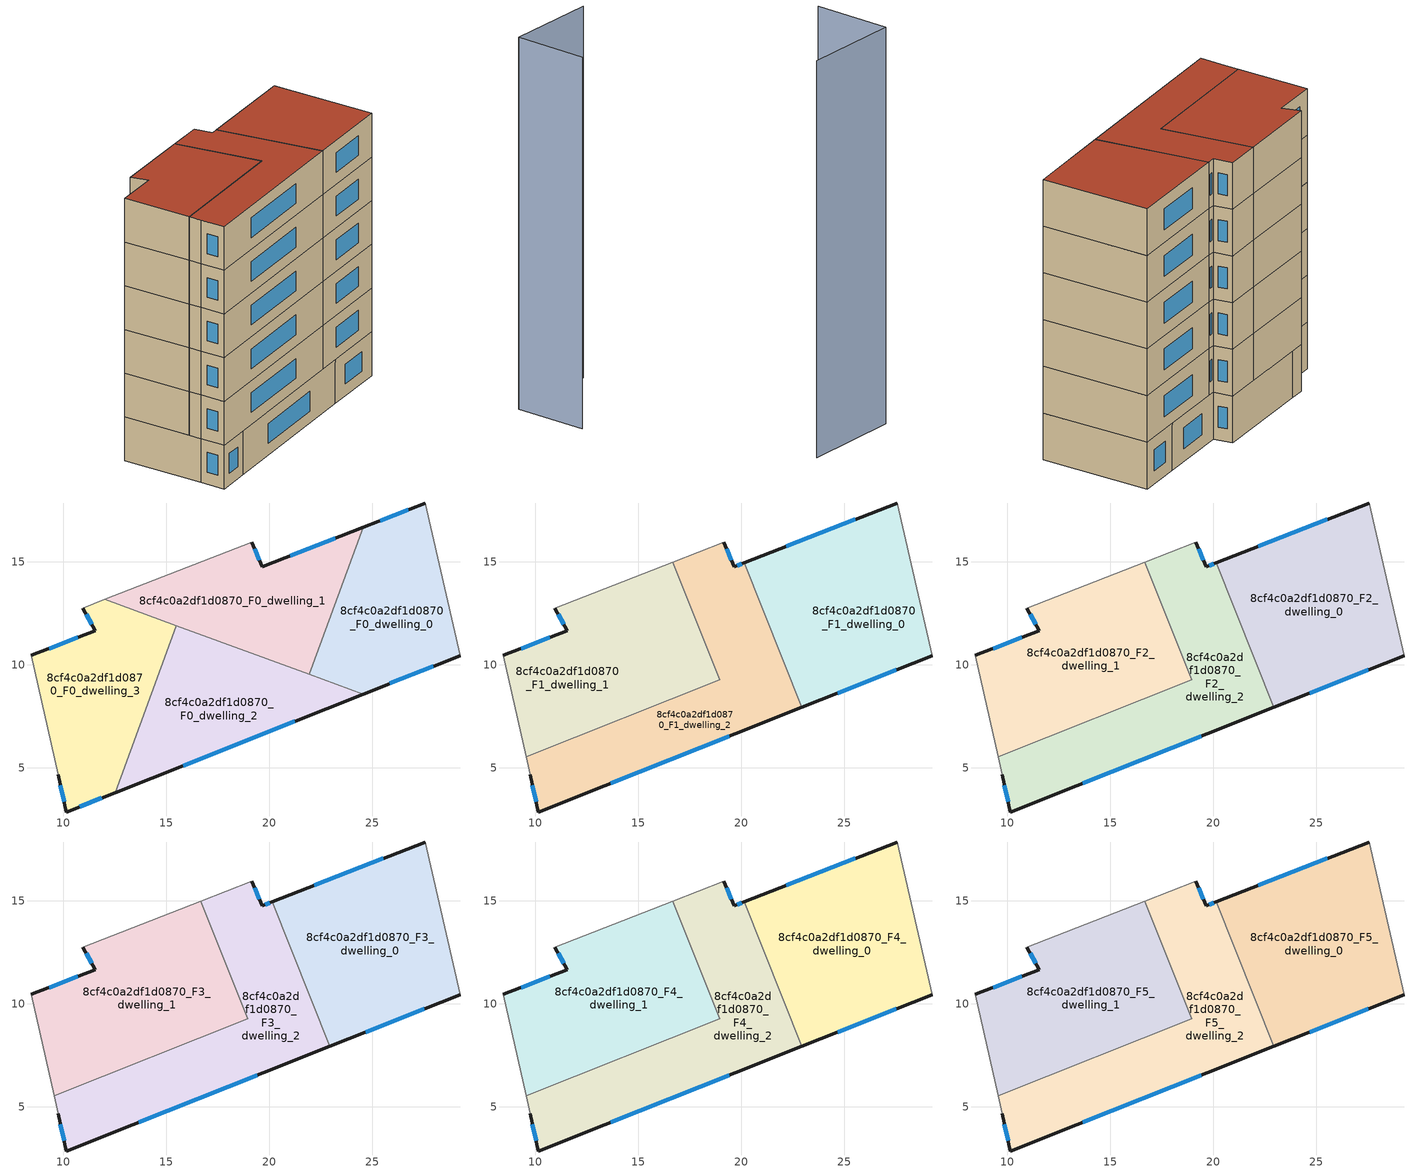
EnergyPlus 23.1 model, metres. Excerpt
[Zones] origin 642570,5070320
8cf4c0a2df1d0870_F0_dwelling_0
 floor ground (EU_floor_Construction): 27.57,17.86 29.27,10.45 24.56,8.58 21.95,9.53 24.57,16.68 z0
 wall outside (EU_wall_Construction): 27.57,17.86 24.57,16.68 / 24.56,8.58 29.27,10.45 z0:3
 wall adiabatic (EU_wall_Construction): 29.27,10.45 27.57,17.86 z0:3
 wall to 8cf4c0a2df1d0870_F0_dwelling_1 (EU_wall_Construction): 24.57,16.68 21.95,9.53 z0:3
 wall to 8cf4c0a2df1d0870_F0_dwelling_2 (EU_wall_Construction): 21.95,9.53 24.56,8.58 z0:3
 window (EU_Window_Construction): 26.74,17.53 25.4,17 / 25.86,9.09 27.97,9.93 z0.83:2.17
8cf4c0a2df1d0870_F0_dwelling_1
 floor ground (EU_floor_Construction): 24.57,16.68 21.95,9.53 12.02,13.17 19.17,15.96 19.67,14.75 z0
 wall outside (EU_wall_Construction): 24.57,16.68 19.67,14.75 19.17,15.96 z0:3
 wall adiabatic (EU_wall_Construction): 19.17,15.96 12.02,13.17 z0:3
 wall to 8cf4c0a2df1d0870_F0_dwelling_3 (EU_wall_Construction): 12.02,13.17 15.49,11.9 z0:3
 wall to 8cf4c0a2df1d0870_F0_dwelling_2 (EU_wall_Construction): 15.49,11.9 21.95,9.53 z0:3
 window (EU_Window_Construction): 19.53,15.09 19.3,15.63 / 23.22,16.15 21.01,15.28 z0.83:2.17
8cf4c0a2df1d0870_F0_dwelling_2
 floor ground (EU_floor_Construction): 24.56,8.58 12.52,3.79 15.49,11.9 z0
 wall outside (EU_wall_Construction): 12.52,3.79 24.56,8.58 z0:3
 wall to 8cf4c0a2df1d0870_F0_dwelling_3 (EU_wall_Construction): 15.49,11.9 12.52,3.79 z0:3
 window (EU_Window_Construction): 15.83,5.11 21.25,7.26 z0.83:2.17
8cf4c0a2df1d0870_F0_dwelling_3
 floor ground (EU_floor_Construction): 15.49,11.9 12.52,3.79 10.15,2.85 9.75,4.65 8.45,10.45 11.56,11.66 10.96,12.75 12.02,13.17 z0
 wall outside (EU_wall_Construction): 10.96,12.75 11.56,11.66 8.45,10.45 / 9.75,4.65 10.15,2.85 12.52,3.79 z0:3
 wall adiabatic (EU_wall_Construction): 12.02,13.17 10.96,12.75 / 8.45,10.45 9.75,4.65 z0:3
 window (EU_Window_Construction): 11.12,12.45 11.39,11.96 / 10.8,3.11 11.87,3.53 / 9.86,4.16 10.04,3.34 / 10.7,11.32 9.31,10.78 z0.83:2.17
8cf4c0a2df1d0870_F1_dwelling_0
 floor to 8cf4c0a2df1d0870_F0_dwelling_0 (EU_floor_Construction): 27.57,17.86 29.27,10.45 24.56,8.58 22.36,9.38 22.12,9.99 24.57,16.68 z3
 floor to 8cf4c0a2df1d0870_F0_dwelling_1 (EU_floor_Construction): 24.57,16.68 22.12,9.99 20.15,14.95 z3
 floor to 8cf4c0a2df1d0870_F0_dwelling_2 (EU_floor_Construction): 24.56,8.58 22.94,7.93 22.36,9.38 z3
 wall outside (EU_wall_Construction): 22.94,7.93 29.27,10.45 / 27.57,17.86 20.15,14.95 z3:6
 wall to 8cf4c0a2df1d0870_F1_dwelling_2 (EU_wall_Construction): 20.15,14.95 22.94,7.93 z3:6
 wall adiabatic (EU_wall_Construction): 29.27,10.45 27.57,17.86 z3:6
 window (EU_Window_Construction): 24.68,8.62 27.53,9.76 / 25.53,17.05 22.19,15.75 z3.83:5.17
8cf4c0a2df1d0870_F1_dwelling_1
 floor to 8cf4c0a2df1d0870_F0_dwelling_3 (EU_floor_Construction): 15.49,11.9 13.76,7.2 9.56,5.53 8.45,10.45 11.56,11.66 10.96,12.75 12.02,13.17 z3
 floor to 8cf4c0a2df1d0870_F0_dwelling_1 (EU_floor_Construction): 16.68,14.99 18.32,10.86 12.02,13.17 z3
 floor to 8cf4c0a2df1d0870_F0_dwelling_2 (EU_floor_Construction): 18.32,10.86 18.96,9.26 13.76,7.2 15.49,11.9 z3
 wall outside (EU_wall_Construction): 10.96,12.75 11.56,11.66 8.45,10.45 z3:6
 wall adiabatic (EU_wall_Construction): 16.68,14.99 10.96,12.75 / 8.45,10.45 9.56,5.53 z3:6
 wall to 8cf4c0a2df1d0870_F1_dwelling_2 (EU_wall_Construction): 9.56,5.53 18.96,9.26 16.68,14.99 z3:6
 window (EU_Window_Construction): 10.7,11.32 9.31,10.78 / 11.12,12.45 11.39,11.96 z3.83:5.17
8cf4c0a2df1d0870_F1_dwelling_2
 floor to 8cf4c0a2df1d0870_F0_dwelling_1 (EU_floor_Construction): 20.15,14.95 22.12,9.99 21.95,9.53 18.32,10.86 16.68,14.99 19.17,15.96 19.67,14.75 z3
 floor to 8cf4c0a2df1d0870_F0_dwelling_2 (EU_floor_Construction): 22.36,9.38 22.94,7.93 12.52,3.79 13.76,7.2 18.96,9.26 18.32,10.86 z3
 floor to 8cf4c0a2df1d0870_F0_dwelling_0 (EU_floor_Construction): 22.12,9.99 22.36,9.38 21.95,9.53 z3
 floor to 8cf4c0a2df1d0870_F0_dwelling_3 (EU_floor_Construction): 13.76,7.2 12.52,3.79 10.15,2.85 9.75,4.65 9.56,5.53 z3
 wall outside (EU_wall_Construction): 20.15,14.95 19.67,14.75 19.17,15.96 / 9.75,4.65 10.15,2.85 22.94,7.93 z3:6
 wall adiabatic (EU_wall_Construction): 19.17,15.96 16.68,14.99 / 9.56,5.53 9.75,4.65 z3:6
 window (EU_Window_Construction): 19.53,15.09 19.3,15.63 / 20.02,14.89 19.8,14.81 / 13.67,4.25 19.42,6.53 / 9.86,4.16 10.04,3.34 z3.83:5.17
8cf4c0a2df1d0870_F2_dwelling_0
 floor to 8cf4c0a2df1d0870_F1_dwelling_0 (EU_floor_Construction): 27.57,17.86 29.27,10.45 22.94,7.93 20.15,14.95 z6
 wall outside (EU_wall_Construction): 22.94,7.93 29.27,10.45 / 27.57,17.86 20.15,14.95 z6:9
 wall to 8cf4c0a2df1d0870_F2_dwelling_2 (EU_wall_Construction): 20.15,14.95 22.94,7.93 z6:9
 wall adiabatic (EU_wall_Construction): 29.27,10.45 27.57,17.86 z6:9
 window (EU_Window_Construction): 24.68,8.62 27.53,9.76 / 25.53,17.05 22.19,15.75 z6.83:8.17
8cf4c0a2df1d0870_F2_dwelling_1
 floor to 8cf4c0a2df1d0870_F1_dwelling_1 (EU_floor_Construction): 16.68,14.99 18.96,9.26 9.56,5.53 8.45,10.45 11.56,11.66 10.96,12.75 z6
 wall outside (EU_wall_Construction): 10.96,12.75 11.56,11.66 8.45,10.45 z6:9
 wall adiabatic (EU_wall_Construction): 16.68,14.99 10.96,12.75 / 8.45,10.45 9.56,5.53 z6:9
 wall to 8cf4c0a2df1d0870_F2_dwelling_2 (EU_wall_Construction): 9.56,5.53 18.96,9.26 16.68,14.99 z6:9
 window (EU_Window_Construction): 10.7,11.32 9.31,10.78 / 11.12,12.45 11.39,11.96 z6.83:8.17
8cf4c0a2df1d0870_F2_dwelling_2
 floor to 8cf4c0a2df1d0870_F1_dwelling_2 (EU_floor_Construction): 20.15,14.95 22.94,7.93 10.15,2.85 9.75,4.65 9.56,5.53 18.96,9.26 16.68,14.99 19.17,15.96 19.67,14.75 z6
 wall outside (EU_wall_Construction): 20.15,14.95 19.67,14.75 19.17,15.96 / 9.75,4.65 10.15,2.85 22.94,7.93 z6:9
 wall adiabatic (EU_wall_Construction): 19.17,15.96 16.68,14.99 / 9.56,5.53 9.75,4.65 z6:9
 window (EU_Window_Construction): 19.53,15.09 19.3,15.63 / 20.02,14.89 19.8,14.81 / 13.67,4.25 19.42,6.53 / 9.86,4.16 10.04,3.34 z6.83:8.17
8cf4c0a2df1d0870_F3_dwelling_0
 floor to 8cf4c0a2df1d0870_F2_dwelling_0 (EU_floor_Construction): 27.57,17.86 29.27,10.45 22.94,7.93 20.15,14.95 z9
 wall outside (EU_wall_Construction): 22.94,7.93 29.27,10.45 / 27.57,17.86 20.15,14.95 z9:12
 wall to 8cf4c0a2df1d0870_F3_dwelling_2 (EU_wall_Construction): 20.15,14.95 22.94,7.93 z9:12
 wall adiabatic (EU_wall_Construction): 29.27,10.45 27.57,17.86 z9:12
 window (EU_Window_Construction): 24.68,8.62 27.53,9.76 / 25.53,17.05 22.19,15.75 z9.83:11.17
8cf4c0a2df1d0870_F3_dwelling_1
 floor to 8cf4c0a2df1d0870_F2_dwelling_1 (EU_floor_Construction): 16.68,14.99 18.96,9.26 9.56,5.53 8.45,10.45 11.56,11.66 10.96,12.75 z9
 wall outside (EU_wall_Construction): 10.96,12.75 11.56,11.66 8.45,10.45 z9:12
 wall adiabatic (EU_wall_Construction): 16.68,14.99 10.96,12.75 / 8.45,10.45 9.56,5.53 z9:12
 wall to 8cf4c0a2df1d0870_F3_dwelling_2 (EU_wall_Construction): 9.56,5.53 18.96,9.26 16.68,14.99 z9:12
 window (EU_Window_Construction): 10.7,11.32 9.31,10.78 / 11.12,12.45 11.39,11.96 z9.83:11.17
8cf4c0a2df1d0870_F3_dwelling_2
 floor to 8cf4c0a2df1d0870_F2_dwelling_2 (EU_floor_Construction): 20.15,14.95 22.94,7.93 10.15,2.85 9.75,4.65 9.56,5.53 18.96,9.26 16.68,14.99 19.17,15.96 19.67,14.75 z9
 wall outside (EU_wall_Construction): 20.15,14.95 19.67,14.75 19.17,15.96 / 9.75,4.65 10.15,2.85 22.94,7.93 z9:12
 wall adiabatic (EU_wall_Construction): 19.17,15.96 16.68,14.99 / 9.56,5.53 9.75,4.65 z9:12
 window (EU_Window_Construction): 19.53,15.09 19.3,15.63 / 20.02,14.89 19.8,14.81 / 13.67,4.25 19.42,6.53 / 9.86,4.16 10.04,3.34 z9.83:11.17
8cf4c0a2df1d0870_F4_dwelling_0
 floor to 8cf4c0a2df1d0870_F3_dwelling_0 (EU_floor_Construction): 27.57,17.86 29.27,10.45 22.94,7.93 20.15,14.95 z12
 wall outside (EU_wall_Construction): 22.94,7.93 29.27,10.45 / 27.57,17.86 20.15,14.95 z12:15
 wall to 8cf4c0a2df1d0870_F4_dwelling_2 (EU_wall_Construction): 20.15,14.95 22.94,7.93 z12:15
 wall adiabatic (EU_wall_Construction): 29.27,10.45 27.57,17.86 z12:15
 window (EU_Window_Construction): 24.68,8.62 27.53,9.76 / 25.53,17.05 22.19,15.75 z12.83:14.17
8cf4c0a2df1d0870_F4_dwelling_1
 floor to 8cf4c0a2df1d0870_F3_dwelling_1 (EU_floor_Construction): 16.68,14.99 18.96,9.26 9.56,5.53 8.45,10.45 11.56,11.66 10.96,12.75 z12
 wall outside (EU_wall_Construction): 10.96,12.75 11.56,11.66 8.45,10.45 z12:15
 wall adiabatic (EU_wall_Construction): 16.68,14.99 10.96,12.75 / 8.45,10.45 9.56,5.53 z12:15
 wall to 8cf4c0a2df1d0870_F4_dwelling_2 (EU_wall_Construction): 9.56,5.53 18.96,9.26 16.68,14.99 z12:15
 window (EU_Window_Construction): 10.7,11.32 9.31,10.78 / 11.12,12.45 11.39,11.96 z12.83:14.17
8cf4c0a2df1d0870_F4_dwelling_2
 floor to 8cf4c0a2df1d0870_F3_dwelling_2 (EU_floor_Construction): 20.15,14.95 22.94,7.93 10.15,2.85 9.75,4.65 9.56,5.53 18.96,9.26 16.68,14.99 19.17,15.96 19.67,14.75 z12
 wall outside (EU_wall_Construction): 20.15,14.95 19.67,14.75 19.17,15.96 / 9.75,4.65 10.15,2.85 22.94,7.93 z12:15
 wall adiabatic (EU_wall_Construction): 19.17,15.96 16.68,14.99 / 9.56,5.53 9.75,4.65 z12:15
 window (EU_Window_Construction): 19.53,15.09 19.3,15.63 / 20.02,14.89 19.8,14.81 / 13.67,4.25 19.42,6.53 / 9.86,4.16 10.04,3.34 z12.83:14.17
8cf4c0a2df1d0870_F5_dwelling_0
 floor to 8cf4c0a2df1d0870_F4_dwelling_0 (EU_floor_Construction): 27.57,17.86 29.27,10.45 22.94,7.93 20.15,14.95 z15
 wall outside (EU_wall_Construction): 22.94,7.93 29.27,10.45 / 27.57,17.86 20.15,14.95 z15:18
 wall to 8cf4c0a2df1d0870_F5_dwelling_2 (EU_wall_Construction): 20.15,14.95 22.94,7.93 z15:18
 wall adiabatic (EU_wall_Construction): 29.27,10.45 27.57,17.86 z15:18
 window (EU_Window_Construction): 24.68,8.62 27.53,9.76 / 25.53,17.05 22.19,15.75 z15.83:17.17
 roof outside (EU_roof_Construction): 29.27,10.45 27.57,17.86 20.15,14.95 22.94,7.93 z18
8cf4c0a2df1d0870_F5_dwelling_1
 floor to 8cf4c0a2df1d0870_F4_dwelling_1 (EU_floor_Construction): 16.68,14.99 18.96,9.26 9.56,5.53 8.45,10.45 11.56,11.66 10.96,12.75 z15
 wall outside (EU_wall_Construction): 10.96,12.75 11.56,11.66 8.45,10.45 z15:18
 wall adiabatic (EU_wall_Construction): 16.68,14.99 10.96,12.75 / 8.45,10.45 9.56,5.53 z15:18
 wall to 8cf4c0a2df1d0870_F5_dwelling_2 (EU_wall_Construction): 9.56,5.53 18.96,9.26 16.68,14.99 z15:18
 window (EU_Window_Construction): 10.7,11.32 9.31,10.78 / 11.12,12.45 11.39,11.96 z15.83:17.17
 roof outside (EU_roof_Construction): 18.96,9.26 16.68,14.99 10.96,12.75 11.56,11.66 8.45,10.45 9.56,5.53 z18
8cf4c0a2df1d0870_F5_dwelling_2
 floor to 8cf4c0a2df1d0870_F4_dwelling_2 (EU_floor_Construction): 20.15,14.95 22.94,7.93 10.15,2.85 9.75,4.65 9.56,5.53 18.96,9.26 16.68,14.99 19.17,15.96 19.67,14.75 z15
 wall outside (EU_wall_Construction): 20.15,14.95 19.67,14.75 19.17,15.96 / 9.75,4.65 10.15,2.85 22.94,7.93 z15:18
 wall adiabatic (EU_wall_Construction): 19.17,15.96 16.68,14.99 / 9.56,5.53 9.75,4.65 z15:18
 window (EU_Window_Construction): 19.53,15.09 19.3,15.63 / 20.02,14.89 19.8,14.81 / 13.67,4.25 19.42,6.53 / 9.86,4.16 10.04,3.34 z15.83:17.17
 roof outside (EU_roof_Construction): 22.94,7.93 20.15,14.95 19.67,14.75 19.17,15.96 16.68,14.99 18.96,9.26 9.56,5.53 9.75,4.65 10.15,2.85 z18
shading: 33.55,-4.79 32.67,0.24 / 32.67,0.24 39.09,1.37 z0:25.5
[Building]
EU S2 Campaign: North Axis=0; Terrain=City; Solar Distribution=FullExterior
[Site:Location]
Lyon-Bron: Latitude=45.75; Longitude=5; Time Zone=1; Elevation=198
[SizingPeriod:WeatherFileDays]
AnnualSizingPeriod: Begin Month=1; Begin Day of Month=1; End Month=12; End Day of Month=31; Day of Week for Start Day=Monday; Use Weather File Daylight Saving Period=No; Use Weather File Rain and Snow Indicators=No
[MATERIAL]
EU_InternalMass_Material: Roughness=MediumRough; Thickness=0.1; Conductivity=1; Density=1800; Specific Heat=900; Thermal Absorptance=0.9; Solar Absorptance=0.7; Visible Absorptance=0.7
[MATERIAL:NOMASS] Roughness=MediumRough; Thermal Absorptance=0.9; Solar Absorptance=0.7; Visible Absorptance=0.7
Name | Thermal Resistance
EU_wall_NoMass | 0.87146
EU_roof_NoMass | 0.842276
EU_floor_NoMass | 0.496999
[WINDOWMATERIAL:SIMPLEGLAZINGSYSTEM]
EU_Window_SimpleGlazing: UFactor=2.2525; Solar Heat Gain Coefficient=0.76; Visible Transmittance=0.76
[CONSTRUCTION]
EU_wall_Construction: EU_wall_NoMass
EU_roof_Construction: EU_roof_NoMass
EU_floor_Construction: EU_floor_NoMass
EU_Window_Construction: EU_Window_SimpleGlazing
EU_InternalMass_Construction: EU_InternalMass_Material
[ZONE] Type=1; Multiplier=1; Ceiling Height=autocalculate; Floor Area=autocalculate; Part of Total Floor Area=Yes
Name | Volume
8cf4c0a2df1d0870_F0_dwelling_0 | 125.265
8cf4c0a2df1d0870_F1_dwelling_0; 8cf4c0a2df1d0870_F2_dwelling_0; 8cf4c0a2df1d0870_F3_dwelling_0; 8cf4c0a2df1d0870_F4_dwelling_0; 8cf4c0a2df1d0870_F5_dwelling_0 | 166.992
8cf4c0a2df1d0870_F0_dwelling_1 | 125.262
8cf4c0a2df1d0870_F1_dwelling_1; 8cf4c0a2df1d0870_F2_dwelling_1; 8cf4c0a2df1d0870_F3_dwelling_1; 8cf4c0a2df1d0870_F4_dwelling_1; 8cf4c0a2df1d0870_F5_dwelling_1 | 167.006
8cf4c0a2df1d0870_F0_dwelling_2 | 125.249
8cf4c0a2df1d0870_F1_dwelling_2; 8cf4c0a2df1d0870_F2_dwelling_2; 8cf4c0a2df1d0870_F3_dwelling_2; 8cf4c0a2df1d0870_F4_dwelling_2; 8cf4c0a2df1d0870_F5_dwelling_2 | 167.018
8cf4c0a2df1d0870_F0_dwelling_3 | 125.257
[INTERNALMASS] Construction=EU_InternalMass_Construction
Name | Zone or ZoneList | Surface Area
8cf4c0a2df1d0870_F0_dwelling_0_EU_InternalMass | 8cf4c0a2df1d0870_F0_dwelling_0 | 41.7556
8cf4c0a2df1d0870_F0_dwelling_1_EU_InternalMass | 8cf4c0a2df1d0870_F0_dwelling_1 | 41.7568
8cf4c0a2df1d0870_F0_dwelling_2_EU_InternalMass | 8cf4c0a2df1d0870_F0_dwelling_2 | 41.7514
8cf4c0a2df1d0870_F0_dwelling_3_EU_InternalMass | 8cf4c0a2df1d0870_F0_dwelling_3 | 41.7526
8cf4c0a2df1d0870_F1_dwelling_0_EU_InternalMass | 8cf4c0a2df1d0870_F1_dwelling_0 | 55.6614
8cf4c0a2df1d0870_F1_dwelling_1_EU_InternalMass | 8cf4c0a2df1d0870_F1_dwelling_1 | 55.6685
8cf4c0a2df1d0870_F1_dwelling_2_EU_InternalMass | 8cf4c0a2df1d0870_F1_dwelling_2 | 55.6725
8cf4c0a2df1d0870_F2_dwelling_0_EU_InternalMass | 8cf4c0a2df1d0870_F2_dwelling_0 | 55.6614
8cf4c0a2df1d0870_F2_dwelling_1_EU_InternalMass | 8cf4c0a2df1d0870_F2_dwelling_1 | 55.6685
8cf4c0a2df1d0870_F2_dwelling_2_EU_InternalMass | 8cf4c0a2df1d0870_F2_dwelling_2 | 55.6725
8cf4c0a2df1d0870_F3_dwelling_0_EU_InternalMass | 8cf4c0a2df1d0870_F3_dwelling_0 | 55.6614
8cf4c0a2df1d0870_F3_dwelling_1_EU_InternalMass | 8cf4c0a2df1d0870_F3_dwelling_1 | 55.6685
8cf4c0a2df1d0870_F3_dwelling_2_EU_InternalMass | 8cf4c0a2df1d0870_F3_dwelling_2 | 55.6725
8cf4c0a2df1d0870_F4_dwelling_0_EU_InternalMass | 8cf4c0a2df1d0870_F4_dwelling_0 | 55.6614
8cf4c0a2df1d0870_F4_dwelling_1_EU_InternalMass | 8cf4c0a2df1d0870_F4_dwelling_1 | 55.6685
8cf4c0a2df1d0870_F4_dwelling_2_EU_InternalMass | 8cf4c0a2df1d0870_F4_dwelling_2 | 55.6725
8cf4c0a2df1d0870_F5_dwelling_0_EU_InternalMass | 8cf4c0a2df1d0870_F5_dwelling_0 | 55.6614
8cf4c0a2df1d0870_F5_dwelling_1_EU_InternalMass | 8cf4c0a2df1d0870_F5_dwelling_1 | 55.6685
8cf4c0a2df1d0870_F5_dwelling_2_EU_InternalMass | 8cf4c0a2df1d0870_F5_dwelling_2 | 55.6725
[OTHEREQUIPMENT] Fuel Type=Electricity; Design Level Calculation Method=Watts/Area; Power per Zone Floor Area=1; Fraction Latent=0; Fraction Radiant=0; Fraction Lost=0; Carbon Dioxide Generation Rate=0; EndUse Subcategory=EU_Step8_InternalGains
Name | Zone or ZoneList or Space or SpaceList | Schedule
EU_Step8_InternalGain_8cf4c0a2df1d0870_F0_dwelling_0_f000 | 8cf4c0a2df1d0870_F0_dwelling_0 | EU_Step8_GainSchedule_8cf4c0a2df1d0870_F0_dwelling_0_f000
EU_Step8_InternalGain_8cf4c0a2df1d0870_F0_dwelling_1_f000 | 8cf4c0a2df1d0870_F0_dwelling_1 | EU_Step8_GainSchedule_8cf4c0a2df1d0870_F0_dwelling_1_f000
EU_Step8_InternalGain_8cf4c0a2df1d0870_F0_dwelling_2_f000 | 8cf4c0a2df1d0870_F0_dwelling_2 | EU_Step8_GainSchedule_8cf4c0a2df1d0870_F0_dwelling_2_f000
EU_Step8_InternalGain_8cf4c0a2df1d0870_F0_dwelling_3_f000 | 8cf4c0a2df1d0870_F0_dwelling_3 | EU_Step8_GainSchedule_8cf4c0a2df1d0870_F0_dwelling_3_f000
EU_Step8_InternalGain_8cf4c0a2df1d0870_F1_dwelling_0_f000 | 8cf4c0a2df1d0870_F1_dwelling_0 | EU_Step8_GainSchedule_8cf4c0a2df1d0870_F1_dwelling_0_f000
EU_Step8_InternalGain_8cf4c0a2df1d0870_F1_dwelling_1_f000 | 8cf4c0a2df1d0870_F1_dwelling_1 | EU_Step8_GainSchedule_8cf4c0a2df1d0870_F1_dwelling_1_f000
EU_Step8_InternalGain_8cf4c0a2df1d0870_F1_dwelling_2_f000 | 8cf4c0a2df1d0870_F1_dwelling_2 | EU_Step8_GainSchedule_8cf4c0a2df1d0870_F1_dwelling_2_f000
EU_Step8_InternalGain_8cf4c0a2df1d0870_F2_dwelling_0_f000 | 8cf4c0a2df1d0870_F2_dwelling_0 | EU_Step8_GainSchedule_8cf4c0a2df1d0870_F2_dwelling_0_f000
EU_Step8_InternalGain_8cf4c0a2df1d0870_F2_dwelling_1_f000 | 8cf4c0a2df1d0870_F2_dwelling_1 | EU_Step8_GainSchedule_8cf4c0a2df1d0870_F2_dwelling_1_f000
EU_Step8_InternalGain_8cf4c0a2df1d0870_F2_dwelling_2_f000 | 8cf4c0a2df1d0870_F2_dwelling_2 | EU_Step8_GainSchedule_8cf4c0a2df1d0870_F2_dwelling_2_f000
EU_Step8_InternalGain_8cf4c0a2df1d0870_F3_dwelling_0_f000 | 8cf4c0a2df1d0870_F3_dwelling_0 | EU_Step8_GainSchedule_8cf4c0a2df1d0870_F3_dwelling_0_f000
EU_Step8_InternalGain_8cf4c0a2df1d0870_F3_dwelling_1_f000 | 8cf4c0a2df1d0870_F3_dwelling_1 | EU_Step8_GainSchedule_8cf4c0a2df1d0870_F3_dwelling_1_f000
EU_Step8_InternalGain_8cf4c0a2df1d0870_F3_dwelling_2_f000 | 8cf4c0a2df1d0870_F3_dwelling_2 | EU_Step8_GainSchedule_8cf4c0a2df1d0870_F3_dwelling_2_f000
EU_Step8_InternalGain_8cf4c0a2df1d0870_F4_dwelling_0_f000 | 8cf4c0a2df1d0870_F4_dwelling_0 | EU_Step8_GainSchedule_8cf4c0a2df1d0870_F4_dwelling_0_f000
EU_Step8_InternalGain_8cf4c0a2df1d0870_F4_dwelling_1_f000 | 8cf4c0a2df1d0870_F4_dwelling_1 | EU_Step8_GainSchedule_8cf4c0a2df1d0870_F4_dwelling_1_f000
EU_Step8_InternalGain_8cf4c0a2df1d0870_F4_dwelling_2_f000 | 8cf4c0a2df1d0870_F4_dwelling_2 | EU_Step8_GainSchedule_8cf4c0a2df1d0870_F4_dwelling_2_f000
EU_Step8_InternalGain_8cf4c0a2df1d0870_F5_dwelling_0_f000 | 8cf4c0a2df1d0870_F5_dwelling_0 | EU_Step8_GainSchedule_8cf4c0a2df1d0870_F5_dwelling_0_f000
EU_Step8_InternalGain_8cf4c0a2df1d0870_F5_dwelling_1_f000 | 8cf4c0a2df1d0870_F5_dwelling_1 | EU_Step8_GainSchedule_8cf4c0a2df1d0870_F5_dwelling_1_f000
EU_Step8_InternalGain_8cf4c0a2df1d0870_F5_dwelling_2_f000 | 8cf4c0a2df1d0870_F5_dwelling_2 | EU_Step8_GainSchedule_8cf4c0a2df1d0870_F5_dwelling_2_f000
[ZONEVENTILATION:DESIGNFLOWRATE] Schedule=EU_AlwaysOn; Design Flow Rate Calculation Method=AirChanges/Hour; Air Changes per Hour=0.425; Ventilation Type=Natural; Fan Pressure Rise=0; Fan Total Efficiency=1; Constant Term Coefficient=1; Temperature Term Coefficient=0; Velocity Term Coefficient=0; Velocity Squared Term Coefficient=0; Minimum Indoor Temperature=-100; Maximum Indoor Temperature=100; Delta Temperature=-100; Minimum Outdoor Temperature=-100; Maximum Outdoor Temperature=100; Maximum Wind Speed=40
Name | Zone or ZoneList or Space or SpaceList
EU_ConstantAir_8cf4c0a2df1d0870_F0_dwelling_0 | 8cf4c0a2df1d0870_F0_dwelling_0
EU_ConstantAir_8cf4c0a2df1d0870_F0_dwelling_1 | 8cf4c0a2df1d0870_F0_dwelling_1
EU_ConstantAir_8cf4c0a2df1d0870_F0_dwelling_2 | 8cf4c0a2df1d0870_F0_dwelling_2
EU_ConstantAir_8cf4c0a2df1d0870_F0_dwelling_3 | 8cf4c0a2df1d0870_F0_dwelling_3
EU_ConstantAir_8cf4c0a2df1d0870_F1_dwelling_0 | 8cf4c0a2df1d0870_F1_dwelling_0
EU_ConstantAir_8cf4c0a2df1d0870_F1_dwelling_1 | 8cf4c0a2df1d0870_F1_dwelling_1
EU_ConstantAir_8cf4c0a2df1d0870_F1_dwelling_2 | 8cf4c0a2df1d0870_F1_dwelling_2
EU_ConstantAir_8cf4c0a2df1d0870_F2_dwelling_0 | 8cf4c0a2df1d0870_F2_dwelling_0
EU_ConstantAir_8cf4c0a2df1d0870_F2_dwelling_1 | 8cf4c0a2df1d0870_F2_dwelling_1
EU_ConstantAir_8cf4c0a2df1d0870_F2_dwelling_2 | 8cf4c0a2df1d0870_F2_dwelling_2
EU_ConstantAir_8cf4c0a2df1d0870_F3_dwelling_0 | 8cf4c0a2df1d0870_F3_dwelling_0
EU_ConstantAir_8cf4c0a2df1d0870_F3_dwelling_1 | 8cf4c0a2df1d0870_F3_dwelling_1
EU_ConstantAir_8cf4c0a2df1d0870_F3_dwelling_2 | 8cf4c0a2df1d0870_F3_dwelling_2
EU_ConstantAir_8cf4c0a2df1d0870_F4_dwelling_0 | 8cf4c0a2df1d0870_F4_dwelling_0
EU_ConstantAir_8cf4c0a2df1d0870_F4_dwelling_1 | 8cf4c0a2df1d0870_F4_dwelling_1
EU_ConstantAir_8cf4c0a2df1d0870_F4_dwelling_2 | 8cf4c0a2df1d0870_F4_dwelling_2
EU_ConstantAir_8cf4c0a2df1d0870_F5_dwelling_0 | 8cf4c0a2df1d0870_F5_dwelling_0
EU_ConstantAir_8cf4c0a2df1d0870_F5_dwelling_1 | 8cf4c0a2df1d0870_F5_dwelling_1
EU_ConstantAir_8cf4c0a2df1d0870_F5_dwelling_2 | 8cf4c0a2df1d0870_F5_dwelling_2
[HVACTEMPLATE:THERMOSTAT] Constant Heating Setpoint=20; Constant Cooling Setpoint=50
EU_HeatOnly_8cf4c0a2df1d0870_F0_dwelling_0; EU_HeatOnly_8cf4c0a2df1d0870_F0_dwelling_1; EU_HeatOnly_8cf4c0a2df1d0870_F0_dwelling_2; EU_HeatOnly_8cf4c0a2df1d0870_F0_dwelling_3; EU_HeatOnly_8cf4c0a2df1d0870_F1_dwelling_0; EU_HeatOnly_8cf4c0a2df1d0870_F1_dwelling_1; EU_HeatOnly_8cf4c0a2df1d0870_F1_dwelling_2; EU_HeatOnly_8cf4c0a2df1d0870_F2_dwelling_0; EU_HeatOnly_8cf4c0a2df1d0870_F2_dwelling_1; EU_HeatOnly_8cf4c0a2df1d0870_F2_dwelling_2; EU_HeatOnly_8cf4c0a2df1d0870_F3_dwelling_0; EU_HeatOnly_8cf4c0a2df1d0870_F3_dwelling_1; EU_HeatOnly_8cf4c0a2df1d0870_F3_dwelling_2; EU_HeatOnly_8cf4c0a2df1d0870_F4_dwelling_0; EU_HeatOnly_8cf4c0a2df1d0870_F4_dwelling_1; EU_HeatOnly_8cf4c0a2df1d0870_F4_dwelling_2; EU_HeatOnly_8cf4c0a2df1d0870_F5_dwelling_0; EU_HeatOnly_8cf4c0a2df1d0870_F5_dwelling_1; EU_HeatOnly_8cf4c0a2df1d0870_F5_dwelling_2
[HVACTEMPLATE:ZONE:IDEALLOADSAIRSYSTEM] System Availability Schedule=EU_AlwaysOn; Maximum Heating Supply Air Temperature=50; Minimum Cooling Supply Air Temperature=13; Maximum Heating Supply Air Humidity Ratio=0.0156; Minimum Cooling Supply Air Humidity Ratio=0.0077; Heating Limit=NoLimit; Cooling Limit=NoLimit; Heating Availability Schedule=EU_AlwaysOn; Cooling Availability Schedule=EU_CoolingOff; Dehumidification Control Type=ConstantSensibleHeatRatio; Cooling Sensible Heat Ratio=0.7; Dehumidification Setpoint=60; Humidification Control Type=None; Humidification Setpoint=30; Outdoor Air Method=None; Outdoor Air Flow Rate per Person=0.00944; Outdoor Air Flow Rate per Zone Floor Area=0; Outdoor Air Flow Rate per Zone=0; Demand Controlled Ventilation Type=None; Outdoor Air Economizer Type=NoEconomizer; Heat Recovery Type=None; Sensible Heat Recovery Effectiveness=0.7; Latent Heat Recovery Effectiveness=0.65
Name | Template Thermostat
8cf4c0a2df1d0870_F0_dwelling_0 | EU_HeatOnly_8cf4c0a2df1d0870_F0_dwelling_0
8cf4c0a2df1d0870_F0_dwelling_1 | EU_HeatOnly_8cf4c0a2df1d0870_F0_dwelling_1
8cf4c0a2df1d0870_F0_dwelling_2 | EU_HeatOnly_8cf4c0a2df1d0870_F0_dwelling_2
8cf4c0a2df1d0870_F0_dwelling_3 | EU_HeatOnly_8cf4c0a2df1d0870_F0_dwelling_3
8cf4c0a2df1d0870_F1_dwelling_0 | EU_HeatOnly_8cf4c0a2df1d0870_F1_dwelling_0
8cf4c0a2df1d0870_F1_dwelling_1 | EU_HeatOnly_8cf4c0a2df1d0870_F1_dwelling_1
8cf4c0a2df1d0870_F1_dwelling_2 | EU_HeatOnly_8cf4c0a2df1d0870_F1_dwelling_2
8cf4c0a2df1d0870_F2_dwelling_0 | EU_HeatOnly_8cf4c0a2df1d0870_F2_dwelling_0
8cf4c0a2df1d0870_F2_dwelling_1 | EU_HeatOnly_8cf4c0a2df1d0870_F2_dwelling_1
8cf4c0a2df1d0870_F2_dwelling_2 | EU_HeatOnly_8cf4c0a2df1d0870_F2_dwelling_2
8cf4c0a2df1d0870_F3_dwelling_0 | EU_HeatOnly_8cf4c0a2df1d0870_F3_dwelling_0
8cf4c0a2df1d0870_F3_dwelling_1 | EU_HeatOnly_8cf4c0a2df1d0870_F3_dwelling_1
8cf4c0a2df1d0870_F3_dwelling_2 | EU_HeatOnly_8cf4c0a2df1d0870_F3_dwelling_2
8cf4c0a2df1d0870_F4_dwelling_0 | EU_HeatOnly_8cf4c0a2df1d0870_F4_dwelling_0
8cf4c0a2df1d0870_F4_dwelling_1 | EU_HeatOnly_8cf4c0a2df1d0870_F4_dwelling_1
8cf4c0a2df1d0870_F4_dwelling_2 | EU_HeatOnly_8cf4c0a2df1d0870_F4_dwelling_2
8cf4c0a2df1d0870_F5_dwelling_0 | EU_HeatOnly_8cf4c0a2df1d0870_F5_dwelling_0
8cf4c0a2df1d0870_F5_dwelling_1 | EU_HeatOnly_8cf4c0a2df1d0870_F5_dwelling_1
8cf4c0a2df1d0870_F5_dwelling_2 | EU_HeatOnly_8cf4c0a2df1d0870_F5_dwelling_2
[SIZING:ZONE] Zone Cooling Design Supply Air Temperature Input Method=SupplyAirTemperature; Zone Cooling Design Supply Air Temperature=13; Zone Heating Design Supply Air Temperature Input Method=SupplyAirTemperature; Zone Heating Design Supply Air Temperature=50; Zone Cooling Design Supply Air Humidity Ratio=0.008; Zone Heating Design Supply Air Humidity Ratio=0.008; Cooling Design Air Flow Method=DesignDay; Cooling Design Air Flow Rate=0; Cooling Minimum Air Flow per Zone Floor Area=0.000762; Cooling Minimum Air Flow=0; Cooling Minimum Air Flow Fraction=0.2; Heating Design Air Flow Method=DesignDay; Heating Design Air Flow Rate=0; Heating Maximum Air Flow per Zone Floor Area=0.002032; Heating Maximum Air Flow=0.141576; Heating Maximum Air Flow Fraction=0.3; Account for Dedicated Outdoor Air System=No; Dedicated Outdoor Air System Control Strategy=NeutralSupplyAir; Dedicated Outdoor Air Low Setpoint Temperature for Design=autosize; Dedicated Outdoor Air High Setpoint Temperature for Design=autosize; Zone Load Sizing Method=Sensible Load Only No Latent Load; Zone Latent Cooling Design Supply Air Humidity Ratio Input Method=HumidityRatioDifference; Zone Cooling Design Supply Air Humidity Ratio Difference=0.005; Zone Latent Heating Design Supply Air Humidity Ratio Input Method=HumidityRatioDifference; Zone Humidification Design Supply Air Humidity Ratio Difference=0.005
8cf4c0a2df1d0870_F0_dwelling_0; 8cf4c0a2df1d0870_F0_dwelling_1; 8cf4c0a2df1d0870_F0_dwelling_2; 8cf4c0a2df1d0870_F0_dwelling_3; 8cf4c0a2df1d0870_F1_dwelling_0; 8cf4c0a2df1d0870_F1_dwelling_1; 8cf4c0a2df1d0870_F1_dwelling_2; 8cf4c0a2df1d0870_F2_dwelling_0; 8cf4c0a2df1d0870_F2_dwelling_1; 8cf4c0a2df1d0870_F2_dwelling_2; 8cf4c0a2df1d0870_F3_dwelling_0; 8cf4c0a2df1d0870_F3_dwelling_1; 8cf4c0a2df1d0870_F3_dwelling_2; 8cf4c0a2df1d0870_F4_dwelling_0; 8cf4c0a2df1d0870_F4_dwelling_1; 8cf4c0a2df1d0870_F4_dwelling_2; 8cf4c0a2df1d0870_F5_dwelling_0; 8cf4c0a2df1d0870_F5_dwelling_1; 8cf4c0a2df1d0870_F5_dwelling_2
[SCHEDULE:CONSTANT]
Name | Hourly Value
EU_AlwaysOn | 1
EU_CoolingOff | 0
[SCHEDULE:FILE] Column Number=1; Rows to Skip at Top=0; Number of Hours of Data=8760; Column Separator=Comma; Interpolate to Timestep=No; Minutes per Item=60; Adjust Schedule for Daylight Savings=Yes
Name | File
EU_Step8_GainSchedule_8cf4c0a2df1d0870_F0_dwelling_0_f000 | ../../schedules/8cf4c0a2df1d0870/8cf4c0a2df1d0870_F0_dwelling_0_f000_gain.csv
EU_Step8_GainSchedule_8cf4c0a2df1d0870_F0_dwelling_1_f000 | ../../schedules/8cf4c0a2df1d0870/8cf4c0a2df1d0870_F0_dwelling_1_f000_gain.csv
EU_Step8_GainSchedule_8cf4c0a2df1d0870_F0_dwelling_2_f000 | ../../schedules/8cf4c0a2df1d0870/8cf4c0a2df1d0870_F0_dwelling_2_f000_gain.csv
EU_Step8_GainSchedule_8cf4c0a2df1d0870_F0_dwelling_3_f000 | ../../schedules/8cf4c0a2df1d0870/8cf4c0a2df1d0870_F0_dwelling_3_f000_gain.csv
EU_Step8_GainSchedule_8cf4c0a2df1d0870_F1_dwelling_0_f000 | ../../schedules/8cf4c0a2df1d0870/8cf4c0a2df1d0870_F1_dwelling_0_f000_gain.csv
EU_Step8_GainSchedule_8cf4c0a2df1d0870_F1_dwelling_1_f000 | ../../schedules/8cf4c0a2df1d0870/8cf4c0a2df1d0870_F1_dwelling_1_f000_gain.csv
EU_Step8_GainSchedule_8cf4c0a2df1d0870_F1_dwelling_2_f000 | ../../schedules/8cf4c0a2df1d0870/8cf4c0a2df1d0870_F1_dwelling_2_f000_gain.csv
EU_Step8_GainSchedule_8cf4c0a2df1d0870_F2_dwelling_0_f000 | ../../schedules/8cf4c0a2df1d0870/8cf4c0a2df1d0870_F2_dwelling_0_f000_gain.csv
EU_Step8_GainSchedule_8cf4c0a2df1d0870_F2_dwelling_1_f000 | ../../schedules/8cf4c0a2df1d0870/8cf4c0a2df1d0870_F2_dwelling_1_f000_gain.csv
EU_Step8_GainSchedule_8cf4c0a2df1d0870_F2_dwelling_2_f000 | ../../schedules/8cf4c0a2df1d0870/8cf4c0a2df1d0870_F2_dwelling_2_f000_gain.csv
EU_Step8_GainSchedule_8cf4c0a2df1d0870_F3_dwelling_0_f000 | ../../schedules/8cf4c0a2df1d0870/8cf4c0a2df1d0870_F3_dwelling_0_f000_gain.csv
EU_Step8_GainSchedule_8cf4c0a2df1d0870_F3_dwelling_1_f000 | ../../schedules/8cf4c0a2df1d0870/8cf4c0a2df1d0870_F3_dwelling_1_f000_gain.csv
EU_Step8_GainSchedule_8cf4c0a2df1d0870_F3_dwelling_2_f000 | ../../schedules/8cf4c0a2df1d0870/8cf4c0a2df1d0870_F3_dwelling_2_f000_gain.csv
EU_Step8_GainSchedule_8cf4c0a2df1d0870_F4_dwelling_0_f000 | ../../schedules/8cf4c0a2df1d0870/8cf4c0a2df1d0870_F4_dwelling_0_f000_gain.csv
EU_Step8_GainSchedule_8cf4c0a2df1d0870_F4_dwelling_1_f000 | ../../schedules/8cf4c0a2df1d0870/8cf4c0a2df1d0870_F4_dwelling_1_f000_gain.csv
EU_Step8_GainSchedule_8cf4c0a2df1d0870_F4_dwelling_2_f000 | ../../schedules/8cf4c0a2df1d0870/8cf4c0a2df1d0870_F4_dwelling_2_f000_gain.csv
EU_Step8_GainSchedule_8cf4c0a2df1d0870_F5_dwelling_0_f000 | ../../schedules/8cf4c0a2df1d0870/8cf4c0a2df1d0870_F5_dwelling_0_f000_gain.csv
EU_Step8_GainSchedule_8cf4c0a2df1d0870_F5_dwelling_1_f000 | ../../schedules/8cf4c0a2df1d0870/8cf4c0a2df1d0870_F5_dwelling_1_f000_gain.csv
EU_Step8_GainSchedule_8cf4c0a2df1d0870_F5_dwelling_2_f000 | ../../schedules/8cf4c0a2df1d0870/8cf4c0a2df1d0870_F5_dwelling_2_f000_gain.csv
